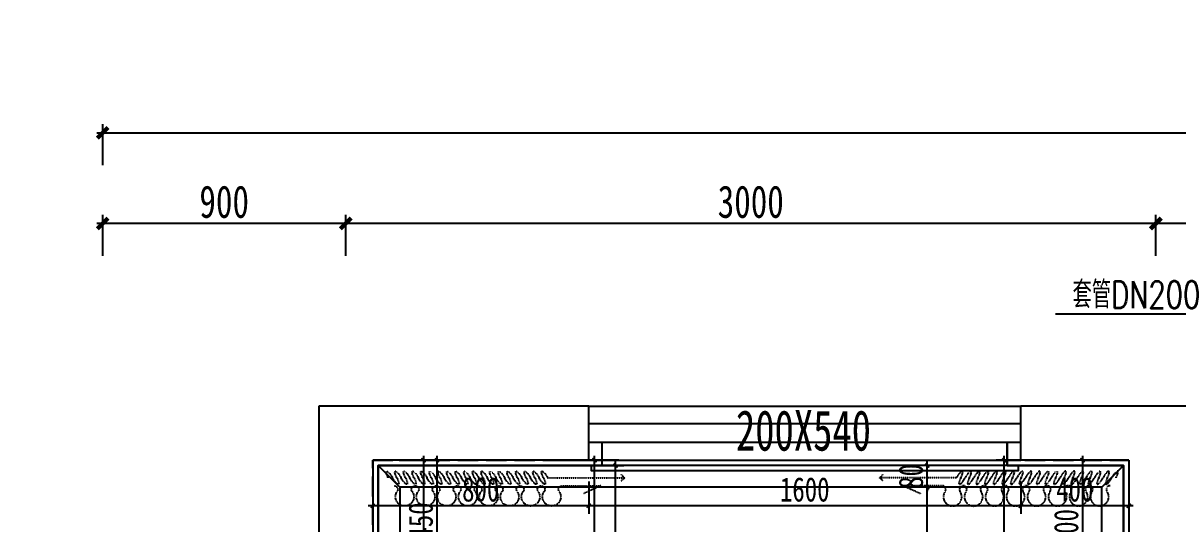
# Model space of a CAD drawing. Header units: millimetres. Extents: x -297 to 39764, y -29258 to 20315.
# Drawn here: x 6567 to 10844, y -15878 to -14023 of the extents above; entities that cross this region are included whole.
import ezdxf

# ---------------------------------------------------------------- set-up
doc = ezdxf.new("R2010")
doc.units = ezdxf.units.MM
doc.linetypes.add('DASH', pattern=[0.35, 0.25, -0.1])
doc.layers.get('Defpoints').update_dxf_attribs({"color": 250})
for name, color, linetype in [('.-P平面尺寸', 30, 'DASH'), ('.-P建筑梁位', 4, 'Continuous'), ('.P-墙体尺寸标注', 252, 'Continuous'), ('.P-窗帘', 250, 'Continuous'), ('.P-装饰轮廓', 180, 'Continuous'), ('.PC-天花尺寸标注', 252, 'Continuous'), ('.PC-天花造型', 163, 'Continuous'), ('.PC-灯具尺寸标注', 252, 'Continuous'), ('.PF-窗台面', 43, 'Continuous'), ('.ZD-点位标注', 252, 'Continuous'), ('.ZT-空调.检修口', 52, 'Continuous'), ('0-设备', 1, 'Continuous'), ('A-Wall', 2, 'Continuous'), ('C-窗帘', 252, 'Continuous'), ('P-轴号.索引', 53, 'Continuous'), ('WINDOW', 4, 'Continuous')]:
    doc.layers.add(name, color=color, linetype=linetype)
doc.styles.add('GOA_01_thin_0.75', font='romans.shx', dxfattribs={"width": 0.75, "bigfont": 'hzdx.shx'})
doc.styles.add('宋体', font='', dxfattribs={"width": 0.7, "height": 5})
doc.styles.add('文字样式', font='', dxfattribs={"width": 0.75})
doc.styles.get('宋体').set_extended_font_data('SimSun')
doc.styles.get('文字样式').set_extended_font_data('SimSun')
doc.dimstyles.new('沈阳府1-40(轴距)', dxfattribs={"dimscale": 40, "dimtxt": 3, "dimasz": 1, "dimexe": 0.8, "dimexo": 1, "dimgap": 0.5, "dimtad": 1, "dimdec": 0, "dimrnd": 5, "dimtxsty": '文字样式', "dimblk": 'ARCHTICK', "dimcen": 1, "dimdle": 0.55, "dimclrd": 252, "dimclre": 252, "dimclrt": 53, "dimadec": 0, "dimazin": 0, "dimtfac": 1, "dimtdec": 0, "dimtix": 1, "dimtmove": 2, "dimatfit": 3, "dimfxl": 3, "dimfxlon": 1, "dimarcsym": 0})
doc.dimstyles.new('西安1-40（内部尺寸）', dxfattribs={"dimscale": 30, "dimtxt": 3, "dimasz": 0.5, "dimexe": 1, "dimexo": 1, "dimgap": 0.5, "dimtad": 1, "dimdec": 0, "dimrnd": 5, "dimtxsty": '文字样式', "dimblk": 'ARCHTICK', "dimcen": 1, "dimdle": 0.55, "dimclrd": 252, "dimclre": 252, "dimclrt": 30, "dimadec": 0, "dimazin": 0, "dimtfac": 1, "dimtdec": 0, "dimtix": 1, "dimtmove": 2, "dimatfit": 3, "dimfxl": 5, "dimfxlon": 1, "dimarcsym": 0})

# ---------------------------------------------------------------- blocks, each defined once
blk = doc.blocks.new('_ArchTick')
at = {"color": 0, "linetype": 'ByBlock', "const_width": 0.4}
blk.add_lwpolyline([(-0.5, -0.5), (0.5, 0.5)], dxfattribs=at)
blk = doc.blocks.new('*D133')
at = {"layer": 'Defpoints', "color": 0, "transparency": 16777216}
for p in [(19861.9, -14429.7), (6861.9, -14765.4), (19861.9, -15864.2)]:
    blk.add_point(p, dxfattribs=at)
at = {"layer": 'P-轴号.索引', "color": 252, "lineweight": -2}
for p, q in [((6861.9, -14549.7), (6861.9, -14397.7)), ((19861.9, -14549.7), (19861.9, -14397.7)), ((6839.9, -14429.7), (19883.9, -14429.7))]:
    blk.add_line(p, q, dxfattribs=at)
at = {"layer": 'P-轴号.索引', "color": 252, "lineweight": -2, "xscale": 40, "yscale": 40, "zscale": 40, "rotation": 180}
blk.add_blockref('_ArchTick', (6861.9, -14429.7), dxfattribs=at)
at = {"layer": 'P-轴号.索引', "color": 252, "lineweight": -2, "xscale": 40, "yscale": 40, "zscale": 40}
blk.add_blockref('_ArchTick', (19861.9, -14429.7), dxfattribs=at)
at = {"layer": 'P-轴号.索引', "color": 53, "insert": (13361.9, -14349.7), "char_height": 120, "attachment_point": 5, "style": '文字样式'}
blk.add_mtext('13000', dxfattribs=at)
blk = doc.blocks.new('*D137')
at = {"layer": 'Defpoints', "color": 0, "transparency": 16777216}
for p in [(10761.9, -14765.4), (10761.9, -15565.4), (12711.9, -15565.4)]:
    blk.add_point(p, dxfattribs=at)
at = {"layer": 'P-轴号.索引', "color": 252, "lineweight": -2}
for p, q in [((10761.9, -14885.4), (10761.9, -14733.4)), ((12711.9, -14885.4), (12711.9, -14733.4)), ((12733.9, -14765.4), (10739.9, -14765.4))]:
    blk.add_line(p, q, dxfattribs=at)
at = {"layer": 'P-轴号.索引', "color": 252, "lineweight": -2, "xscale": 40, "yscale": 40, "zscale": 40, "rotation": 180}
blk.add_blockref('_ArchTick', (10761.9, -14765.4), dxfattribs=at)
at = {"layer": 'P-轴号.索引', "color": 252, "lineweight": -2, "xscale": 40, "yscale": 40, "zscale": 40}
blk.add_blockref('_ArchTick', (12711.9, -14765.4), dxfattribs=at)
at = {"layer": 'P-轴号.索引', "color": 53, "insert": (11736.9, -14685.4), "char_height": 120, "attachment_point": 5, "style": '文字样式'}
blk.add_mtext('1950', dxfattribs=at)
blk = doc.blocks.new('*D138')
at = {"layer": 'Defpoints', "color": 0, "transparency": 16777216}
for p in [(7761.9, -14765.4), (7761.9, -15565.4), (10761.9, -15565.4)]:
    blk.add_point(p, dxfattribs=at)
at = {"layer": 'P-轴号.索引', "color": 252, "lineweight": -2}
for p, q in [((7761.9, -14885.4), (7761.9, -14733.4)), ((10761.9, -14885.4), (10761.9, -14733.4)), ((10783.9, -14765.4), (7739.9, -14765.4))]:
    blk.add_line(p, q, dxfattribs=at)
at = {"layer": 'P-轴号.索引', "color": 252, "lineweight": -2, "xscale": 40, "yscale": 40, "zscale": 40, "rotation": 180}
blk.add_blockref('_ArchTick', (7761.9, -14765.4), dxfattribs=at)
at = {"layer": 'P-轴号.索引', "color": 252, "lineweight": -2, "xscale": 40, "yscale": 40, "zscale": 40}
blk.add_blockref('_ArchTick', (10761.9, -14765.4), dxfattribs=at)
at = {"layer": 'P-轴号.索引', "color": 53, "insert": (9261.9, -14685.4), "char_height": 120, "attachment_point": 5, "style": '文字样式'}
blk.add_mtext('3000', dxfattribs=at)
blk = doc.blocks.new('*D139')
at = {"layer": 'Defpoints', "color": 0, "transparency": 16777216}
for p in [(6861.9, -14765.4), (6861.9, -15565.4), (7761.9, -15565.4)]:
    blk.add_point(p, dxfattribs=at)
at = {"layer": 'P-轴号.索引', "color": 252, "lineweight": -2}
for p, q in [((6861.9, -14885.4), (6861.9, -14733.4)), ((7761.9, -14885.4), (7761.9, -14733.4)), ((7783.9, -14765.4), (6839.9, -14765.4))]:
    blk.add_line(p, q, dxfattribs=at)
at = {"layer": 'P-轴号.索引', "color": 252, "lineweight": -2, "xscale": 40, "yscale": 40, "zscale": 40, "rotation": 180}
blk.add_blockref('_ArchTick', (6861.9, -14765.4), dxfattribs=at)
at = {"layer": 'P-轴号.索引', "color": 252, "lineweight": -2, "xscale": 40, "yscale": 40, "zscale": 40}
blk.add_blockref('_ArchTick', (7761.9, -14765.4), dxfattribs=at)
at = {"layer": 'P-轴号.索引', "color": 53, "insert": (7311.9, -14685.4), "char_height": 120, "attachment_point": 5, "style": '文字样式'}
blk.add_mtext('900', dxfattribs=at)
blk = doc.blocks.new('*D140')
at = {"layer": 'Defpoints', "color": 0, "transparency": 16777216}
for p in [(6937.7, -15542.1), (6137.7, -19242.1), (6937.7, -19242.1)]:
    blk.add_point(p, dxfattribs=at)
at = {"layer": 'P-轴号.索引', "color": 252, "lineweight": -2}
for p, q in [((6137.7, -15520.1), (6137.7, -19264.1)), ((6257.7, -15542.1), (6105.7, -15542.1)), ((6257.7, -19242.1), (6105.7, -19242.1))]:
    blk.add_line(p, q, dxfattribs=at)
at = {"layer": 'P-轴号.索引', "color": 252, "lineweight": -2, "xscale": 40, "yscale": 40, "zscale": 40}
for p, rotation in [((6137.7, -15542.1), 90), ((6137.7, -19242.1), 270)]:
    blk.add_blockref('_ArchTick', p, dxfattribs=dict(at, rotation=rotation))
at = {"layer": 'P-轴号.索引', "color": 53, "insert": (6057.7, -17392.1), "char_height": 120, "attachment_point": 5, "rotation": 90, "style": '文字样式'}
blk.add_mtext('3700', dxfattribs=at)
blk = doc.blocks.new('*D181')
at = {"layer": '.-P平面尺寸', "color": 252, "linetype": 'ByBlock', "lineweight": -2, "transparency": 16777216}
for p, q in [((8761.6, -16358.6), (8761.6, -15645.6)), ((8611.6, -15662.1), (8791.6, -15662.1)), ((8611.6, -16342.1), (8791.6, -16342.1))]:
    blk.add_line(p, q, dxfattribs=at)
at = {"layer": 'Defpoints', "color": 0, "linetype": 'ByBlock', "transparency": 16777216}
for p in [(8432, -15662.1), (8761.6, -15662.1), (8432, -16342.1)]:
    blk.add_point(p, dxfattribs=at)
at = {"layer": '.-P平面尺寸', "color": 252, "linetype": 'ByBlock', "lineweight": -2, "transparency": 16777216, "xscale": 15, "yscale": 15, "zscale": 15}
for p, rotation in [((8761.6, -15662.1), 90), ((8761.6, -16342.1), 270)]:
    blk.add_blockref('_ArchTick', p, dxfattribs=dict(at, rotation=rotation))
at = {"layer": '.-P平面尺寸', "color": 30, "linetype": 'ByBlock', "transparency": 16777216, "insert": (8701.6, -16002.1), "char_height": 90, "attachment_point": 5, "rotation": 90, "style": '文字样式'}
blk.add_mtext('680', dxfattribs=at)
blk = doc.blocks.new('cl')
at = {"layer": 'C-窗帘', "color": 251, "linetype": 'DASH', "ltscale": 0.3}
blk.add_line((568.7, 29.4), (854.1, 29.4), dxfattribs=at)
at = {"layer": 'C-窗帘', "linetype": 'DASH', "ltscale": 0.3}
for p, q in [((622.1, 0), (765.2, 0)), ((765.2, 0), (702.2, -28.7))]:
    blk.add_line(p, q, dxfattribs=at)
at = {"layer": 'C-窗帘', "color": 251, "linetype": 'DASH', "ltscale": 0.3, "extrusion": (0, 0, -1)}
for centre, major_axis, ratio, start_param, end_param in [((-14.2, 29.4), (-13.7, 23.8), 0.254545, -1.424879, 1.716714), ((17.8, 29.4), (-13.7, 23.8), 0.254545, -1.424879, 1.716714), ((49.7, 29.4), (-13.7, 23.8), 0.254545, -1.424879, 1.716714), ((81.6, 29.4), (-13.7, 23.8), 0.254545, -1.424879, 1.716714), ((113.6, 29.4), (-13.7, 23.8), 0.254545, -1.424879, 1.716714), ((145.5, 29.4), (-13.7, 23.8), 0.254545, -1.424879, 1.716714), ((177.4, 29.4), (-13.7, 23.8), 0.254545, -1.424879, 1.716714), ((209.4, 29.4), (-13.7, 23.8), 0.254545, -1.424879, 1.716714), ((241.3, 29.4), (-13.7, 23.8), 0.254545, -1.424879, 1.716714), ((273.3, 29.4), (-13.7, 23.8), 0.254545, -1.424879, 1.716714), ((305.2, 29.4), (-13.7, 23.8), 0.254545, -1.424879, 1.716714), ((337.1, 29.4), (-13.7, 23.8), 0.254545, -1.424879, 1.716714), ((369.1, 29.4), (-13.7, 23.8), 0.254545, -1.424879, 1.716714), ((401, 29.4), (-13.7, 23.8), 0.254545, -1.424879, 1.716714), ((432.9, 29.4), (-13.7, 23.8), 0.254545, -1.424879, 1.716714), ((464.9, 29.4), (-13.7, 23.8), 0.254545, -1.424879, 1.716714), ((496.8, 29.4), (-13.7, 23.8), 0.254545, -1.424879, 1.716714), ((528.8, 29.4), (-13.7, 23.8), 0.254545, -1.424879, 1.716714), ((560.7, 29.4), (-13.7, 23.8), 0.254545, -1.424879, 1.716714), ((1.8, 29.4), (-13.7, 23.8), 0.254545, 1.716714, 4.858306), ((33.7, 29.4), (-13.7, 23.8), 0.254545, 1.716714, 4.858306), ((65.7, 29.4), (-13.7, 23.8), 0.254545, 1.716714, 4.858306), ((97.6, 29.4), (-13.7, 23.8), 0.254545, 1.716714, 4.858306), ((129.5, 29.4), (-13.7, 23.8), 0.254545, 1.716714, 4.858306), ((161.5, 29.4), (-13.7, 23.8), 0.254545, 1.716714, 4.858306), ((193.4, 29.4), (-13.7, 23.8), 0.254545, 1.716714, 4.858306), ((225.4, 29.4), (-13.7, 23.8), 0.254545, 1.716714, 4.858306), ((257.3, 29.4), (-13.7, 23.8), 0.254545, 1.716714, 4.858306), ((289.2, 29.4), (-13.7, 23.8), 0.254545, 1.716714, 4.858306), ((321.2, 29.4), (-13.7, 23.8), 0.254545, 1.716714, 4.858306), ((353.1, 29.4), (-13.7, 23.8), 0.254545, 1.716714, 4.858306), ((385, 29.4), (-13.7, 23.8), 0.254545, 1.716714, 4.858306), ((417, 29.4), (-13.7, 23.8), 0.254545, 1.716714, 4.858306), ((448.9, 29.4), (-13.7, 23.8), 0.254545, 1.716714, 4.858306), ((480.8, 29.4), (-13.7, 23.8), 0.254545, 1.716714, 4.858306), ((512.8, 29.4), (-13.7, 23.8), 0.254545, 1.716714, 4.858306), ((544.7, 29.4), (-13.7, 23.8), 0.254545, 1.716714, 4.858306), ((867.7, 56.1), (21.2, 21.2), 1, 2.826963, 3.458933), ((867.7, 2.6), (21.2, 21.2), 1, 4.395049, 5.027018)]:
    blk.add_ellipse(centre, major_axis=major_axis, ratio=ratio, start_param=start_param, end_param=end_param, dxfattribs=at)
at = {"layer": 'C-窗帘', "linetype": 'DASH', "ltscale": 0.3, "extrusion": (0, 0, -1)}
for centre, major_axis, start_param, end_param in [((0, -13.6), (-9.64, 9.64), 0.785455, 2.971795), ((77.8, -13.6), (-9.64, 9.64), 4.8823, 9.25498), ((155.5, -13.6), (9.64, 9.64), 3.311504, 7.684184), ((233.3, -13.6), (9.64, 9.64), 3.311504, 7.684184), ((388.8, -13.7), (-9.64, 9.64), 4.8823, 9.25498), ((466.6, -13.7), (9.64, 9.64), 3.311504, 7.684184), ((544.3, -13.7), (-9.64, 9.64), 4.8823, 9.25498), ((38.9, -41.1), (-24, 24), 3.927048, 6.113388), ((38.9, -41.1), (24, 24), 0.169911, 2.356251), ((116.6, -41.1), (24, 24), 2.356251, 4.542591), ((116.6, -41.1), (-24, 24), 1.740708, 3.927048), ((194.4, -41.1), (24, 24), 2.356251, 4.542591), ((194.4, -41.1), (-24, 24), 1.740708, 3.927048), ((272.2, -41.1), (-24, 24), 3.927048, 6.113388), ((272.2, -41.1), (-24, 24), 1.740708, 3.927048), ((311, -13.7), (-9.64, 9.64), 4.8823, 7.06864), ((311, -13.7), (-9.64, 9.64), 0.785455, 2.971795), ((349.9, -41.1), (24, 24), 2.356251, 4.542591), ((349.9, -41.1), (-24, 24), 1.740708, 3.927048), ((427.7, -41.2), (24, 24), 2.356251, 4.542591), ((427.7, -41.2), (24, 24), 0.169911, 2.356251), ((505.4, -41.2), (-24, 24), 3.927048, 6.113388), ((505.4, -41.2), (24, 24), 0.169911, 2.356251), ((583.2, -41.2), (-24, 24), 3.927048, 6.113388), ((583.2, -41.2), (-24, 24), 1.740708, 3.927048), ((622.1, -13.7), (-9.64, 9.64), 4.8823, 7.06864)]:
    blk.add_ellipse(centre, major_axis=major_axis, ratio=1, start_param=start_param, end_param=end_param, dxfattribs=at)
blk = doc.blocks.new('A$Cd2e37dc6')
at = {"layer": '.-P建筑梁位', "color": 4, "linetype": 'DASH', "ltscale": 300}
blk.add_line((1600, 13878.4), (3100, 13878.4), dxfattribs=at)
blk.add_lwpolyline([(900, 13878.4), (3700, 13878.4), (3700, 10278.4), (900, 10278.4)], close=True, dxfattribs=at)
at = {"layer": '.-P建筑梁位', "color": 250, "linetype": 'DASH', "ltscale": 300, "style": '宋体', "width": 0.7}
blk.add_text('200X540', height=150, dxfattribs=at).set_placement((2245.2, 13913.7))
blk = doc.blocks.new('retrrrrrrrr')
at = {"layer": '0-设备', "color": 250}
blk.add_line((-88877.00088, 19873.12138, 3000), (-88332.47618, 19873.12138, 3000), dxfattribs=at)
at = {"layer": '0-设备', "color": 250, "insert": (-88813.76146, 19993.99605, 3000), "char_height": 100, "width": 597.1388019, "attachment_point": 1, "style": 'GOA_01_thin_0.75'}
blk.add_mtext('套管DN200', dxfattribs=at)
blk = doc.blocks.new('*D736')
at = {"layer": '.P-墙体尺寸标注', "color": 252, "linetype": 'ByBlock', "lineweight": -2, "transparency": 16777216}
for p, q in [((7861.9, 103.9), (7861.9, 223.9)), ((10261.9, 103.9), (10261.9, 223.9)), ((7845.4, 193.9), (10278.4, 193.9))]:
    blk.add_line(p, q, dxfattribs=at)
at = {"layer": 'Defpoints', "color": 0, "linetype": 'ByBlock', "transparency": 16777216}
for p in [(10261.9, 193.9), (7861.9, 0), (10261.9, -26442.1)]:
    blk.add_point(p, dxfattribs=at)
at = {"layer": '.P-墙体尺寸标注', "color": 252, "linetype": 'ByBlock', "lineweight": -2, "transparency": 16777216, "xscale": 15, "yscale": 15, "zscale": 15, "rotation": 180}
blk.add_blockref('_ArchTick', (7861.9, 193.9), dxfattribs=at)
at = {"layer": '.P-墙体尺寸标注', "color": 252, "linetype": 'ByBlock', "lineweight": -2, "transparency": 16777216, "xscale": 15, "yscale": 15, "zscale": 15}
blk.add_blockref('_ArchTick', (10261.9, 193.9), dxfattribs=at)
at = {"layer": '.P-墙体尺寸标注', "color": 30, "linetype": 'ByBlock', "transparency": 16777216, "insert": (9061.9, 253.9), "char_height": 90, "attachment_point": 5, "style": '文字样式'}
blk.add_mtext('2400', dxfattribs=at)
blk = doc.blocks.new('*D753')
at = {"layer": '.P-墙体尺寸标注', "color": 252, "linetype": 'ByBlock', "lineweight": -2, "transparency": 16777216}
for p, q in [((8811.9, 67.2), (8811.9, 187.2)), ((9611.9, 67.2), (9611.9, 187.2)), ((8795.4, 157.2), (9628.4, 157.2))]:
    blk.add_line(p, q, dxfattribs=at)
at = {"layer": 'Defpoints', "color": 0, "linetype": 'ByBlock', "transparency": 16777216}
for p in [(9611.9, 157.2), (8811.9, 0), (9611.9, -21142.1)]:
    blk.add_point(p, dxfattribs=at)
at = {"layer": '.P-墙体尺寸标注', "color": 252, "linetype": 'ByBlock', "lineweight": -2, "transparency": 16777216, "xscale": 15, "yscale": 15, "zscale": 15, "rotation": 180}
blk.add_blockref('_ArchTick', (8811.9, 157.2), dxfattribs=at)
at = {"layer": '.P-墙体尺寸标注', "color": 252, "linetype": 'ByBlock', "lineweight": -2, "transparency": 16777216, "xscale": 15, "yscale": 15, "zscale": 15}
blk.add_blockref('_ArchTick', (9611.9, 157.2), dxfattribs=at)
at = {"layer": '.P-墙体尺寸标注', "color": 30, "linetype": 'ByBlock', "transparency": 16777216, "insert": (9211.9, 217.2), "char_height": 90, "attachment_point": 5, "style": '文字样式'}
blk.add_mtext('800', dxfattribs=at)
blk = doc.blocks.new('*D774')
at = {"layer": '.P-墙体尺寸标注', "color": 252, "linetype": 'ByBlock', "lineweight": -2, "transparency": 16777216}
for p, q in [((10290.8, -15642.1), (10170.8, -15642.1)), ((10200.8, -17658.6), (10200.8, -15625.6)), ((10290.8, -17642.1), (10170.8, -17642.1))]:
    blk.add_line(p, q, dxfattribs=at)
at = {"layer": 'Defpoints', "color": 0, "linetype": 'ByBlock', "transparency": 16777216}
for p in [(10200.8, -15642.1), (10661.9, -15642.1), (10661.9, -17642.1)]:
    blk.add_point(p, dxfattribs=at)
at = {"layer": '.P-墙体尺寸标注', "color": 252, "linetype": 'ByBlock', "lineweight": -2, "transparency": 16777216, "xscale": 15, "yscale": 15, "zscale": 15}
for p, rotation in [((10200.8, -15642.1), 90), ((10200.8, -17642.1), 270)]:
    blk.add_blockref('_ArchTick', p, dxfattribs=dict(at, rotation=rotation))
at = {"layer": '.P-墙体尺寸标注', "color": 30, "linetype": 'ByBlock', "transparency": 16777216, "insert": (10140.8, -16642.1), "char_height": 90, "attachment_point": 5, "rotation": 90, "style": '文字样式'}
blk.add_mtext('2000', dxfattribs=at)
blk = doc.blocks.new('*D775')
at = {"layer": '.P-墙体尺寸标注', "color": 252, "linetype": 'ByBlock', "lineweight": -2, "transparency": 16777216}
for p, q in [((10261.9, -15721), (10261.9, -15841)), ((10661.9, -15721), (10661.9, -15841)), ((10678.4, -15811), (10245.4, -15811))]:
    blk.add_line(p, q, dxfattribs=at)
at = {"layer": 'Defpoints', "color": 0, "linetype": 'ByBlock', "transparency": 16777216}
for p in [(10261.9, -15642.1), (10661.9, -15642.1), (10261.9, -15811)]:
    blk.add_point(p, dxfattribs=at)
at = {"layer": '.P-墙体尺寸标注', "color": 252, "linetype": 'ByBlock', "lineweight": -2, "transparency": 16777216, "xscale": 15, "yscale": 15, "zscale": 15, "rotation": 180}
blk.add_blockref('_ArchTick', (10261.9, -15811), dxfattribs=at)
at = {"layer": '.P-墙体尺寸标注', "color": 252, "linetype": 'ByBlock', "lineweight": -2, "transparency": 16777216, "xscale": 15, "yscale": 15, "zscale": 15}
blk.add_blockref('_ArchTick', (10661.9, -15811), dxfattribs=at)
at = {"layer": '.P-墙体尺寸标注', "color": 30, "linetype": 'ByBlock', "transparency": 16777216, "insert": (10461.9, -15751), "char_height": 90, "attachment_point": 5, "style": '文字样式'}
blk.add_mtext('400', dxfattribs=at)
blk = doc.blocks.new('*D776')
at = {"layer": '.P-墙体尺寸标注', "color": 252, "linetype": 'ByBlock', "lineweight": -2, "transparency": 16777216}
for p, q in [((8661.9, -15721), (8661.9, -15841)), ((10261.9, -15721), (10261.9, -15841)), ((10278.4, -15811), (8645.4, -15811))]:
    blk.add_line(p, q, dxfattribs=at)
at = {"layer": 'Defpoints', "color": 0, "linetype": 'ByBlock', "transparency": 16777216}
for p in [(8661.9, -15642.1), (10261.9, -15642.1), (8661.9, -15811)]:
    blk.add_point(p, dxfattribs=at)
at = {"layer": '.P-墙体尺寸标注', "color": 252, "linetype": 'ByBlock', "lineweight": -2, "transparency": 16777216, "xscale": 15, "yscale": 15, "zscale": 15, "rotation": 180}
blk.add_blockref('_ArchTick', (8661.9, -15811), dxfattribs=at)
at = {"layer": '.P-墙体尺寸标注', "color": 252, "linetype": 'ByBlock', "lineweight": -2, "transparency": 16777216, "xscale": 15, "yscale": 15, "zscale": 15}
blk.add_blockref('_ArchTick', (10261.9, -15811), dxfattribs=at)
at = {"layer": '.P-墙体尺寸标注', "color": 30, "linetype": 'ByBlock', "transparency": 16777216, "insert": (9461.9, -15751), "char_height": 90, "attachment_point": 5, "style": '文字样式'}
blk.add_mtext('1600', dxfattribs=at)
blk = doc.blocks.new('*D777')
at = {"layer": '.P-墙体尺寸标注', "color": 252, "linetype": 'ByBlock', "lineweight": -2, "transparency": 16777216}
for p, q in [((7861.9, -15721), (7861.9, -15841)), ((8661.9, -15721), (8661.9, -15841)), ((8678.4, -15811), (7845.4, -15811))]:
    blk.add_line(p, q, dxfattribs=at)
at = {"layer": 'Defpoints', "color": 0, "linetype": 'ByBlock', "transparency": 16777216}
for p in [(7861.9, -15642.1), (8661.9, -15642.1), (7861.9, -15811)]:
    blk.add_point(p, dxfattribs=at)
at = {"layer": '.P-墙体尺寸标注', "color": 252, "linetype": 'ByBlock', "lineweight": -2, "transparency": 16777216, "xscale": 15, "yscale": 15, "zscale": 15, "rotation": 180}
blk.add_blockref('_ArchTick', (7861.9, -15811), dxfattribs=at)
at = {"layer": '.P-墙体尺寸标注', "color": 252, "linetype": 'ByBlock', "lineweight": -2, "transparency": 16777216, "xscale": 15, "yscale": 15, "zscale": 15}
blk.add_blockref('_ArchTick', (8661.9, -15811), dxfattribs=at)
at = {"layer": '.P-墙体尺寸标注', "color": 30, "linetype": 'ByBlock', "transparency": 16777216, "insert": (8261.9, -15751), "char_height": 90, "attachment_point": 5, "style": '文字样式'}
blk.add_mtext('800', dxfattribs=at)
blk = doc.blocks.new('*D778')
at = {"layer": '.P-墙体尺寸标注', "color": 252, "linetype": 'ByBlock', "lineweight": -2, "transparency": 16777216}
for p, q in [((7960.1, -15642.1), (8080.1, -15642.1)), ((8050.1, -15625.6), (8050.1, -19258.6)), ((7960.1, -19242.1), (8080.1, -19242.1))]:
    blk.add_line(p, q, dxfattribs=at)
at = {"layer": 'Defpoints', "color": 0, "linetype": 'ByBlock', "transparency": 16777216}
for p in [(7861.9, -15642.1), (7861.9, -19242.1), (8050.1, -19242.1)]:
    blk.add_point(p, dxfattribs=at)
at = {"layer": '.P-墙体尺寸标注', "color": 252, "linetype": 'ByBlock', "lineweight": -2, "transparency": 16777216, "xscale": 15, "yscale": 15, "zscale": 15}
for p, rotation in [((8050.1, -15642.1), 90), ((8050.1, -19242.1), 270)]:
    blk.add_blockref('_ArchTick', p, dxfattribs=dict(at, rotation=rotation))
at = {"layer": '.P-墙体尺寸标注', "color": 30, "linetype": 'ByBlock', "transparency": 16777216, "insert": (7990.1, -17442.1), "char_height": 90, "attachment_point": 5, "rotation": 90, "style": '文字样式'}
blk.add_mtext('3600', dxfattribs=at)
blk = doc.blocks.new('*D840')
at = {"layer": '.PC-天花尺寸标注', "color": 252, "linetype": 'ByBlock', "lineweight": -2, "transparency": 16777216}
for p, q in [((9915.3, -18508.6), (9915.3, -15725.6)), ((10005.3, -15742.1), (9885.3, -15742.1)), ((10005.3, -18492.1), (9885.3, -18492.1))]:
    blk.add_line(p, q, dxfattribs=at)
at = {"layer": 'Defpoints', "color": 0, "linetype": 'ByBlock', "transparency": 16777216}
for p in [(9915.3, -15742.1), (10561.9, -15742.1), (10561.9, -18492.1)]:
    blk.add_point(p, dxfattribs=at)
at = {"layer": '.PC-天花尺寸标注', "color": 252, "linetype": 'ByBlock', "lineweight": -2, "transparency": 16777216, "xscale": 15, "yscale": 15, "zscale": 15}
for p, rotation in [((9915.3, -15742.1), 90), ((9915.3, -18492.1), 270)]:
    blk.add_blockref('_ArchTick', p, dxfattribs=dict(at, rotation=rotation))
at = {"layer": '.PC-天花尺寸标注', "color": 30, "linetype": 'ByBlock', "transparency": 16777216, "insert": (9855.3, -17117.1), "char_height": 90, "attachment_point": 5, "rotation": 90, "style": '文字样式'}
blk.add_mtext('2750', dxfattribs=at)
blk = doc.blocks.new('*D841')
at = {"layer": '.PC-天花尺寸标注', "color": 252, "linetype": 'ByBlock', "lineweight": -2, "transparency": 16777216}
for p, q in [((9915.3, -15662.1), (9915.3, -15647.1)), ((10005.3, -15662.1), (9885.3, -15662.1)), ((9915.3, -15742.1), (9915.3, -15662.1)), ((10005.3, -15742.1), (9885.3, -15742.1)), ((9915.3, -15742.1), (9915.3, -15757.1))]:
    blk.add_line(p, q, dxfattribs=at)
at = {"layer": 'Defpoints', "color": 0, "linetype": 'ByBlock', "transparency": 16777216}
for p in [(9915.3, -15662.1), (10641.9, -15662.1), (10561.9, -15742.1)]:
    blk.add_point(p, dxfattribs=at)
at = {"layer": '.PC-天花尺寸标注', "color": 252, "linetype": 'ByBlock', "lineweight": -2, "transparency": 16777216, "xscale": 15, "yscale": 15, "zscale": 15}
for p, rotation in [((9915.3, -15662.1), 270), ((9915.3, -15742.1), 90)]:
    blk.add_blockref('_ArchTick', p, dxfattribs=dict(at, rotation=rotation))
at = {"layer": '.PC-天花尺寸标注', "color": 30, "linetype": 'ByBlock', "transparency": 16777216, "insert": (9855.3, -15702.1), "char_height": 90, "attachment_point": 5, "rotation": 90, "style": '文字样式'}
blk.add_mtext('80', dxfattribs=at)
blk = doc.blocks.new('*D895')
at = {"layer": '.PC-灯具尺寸标注', "color": 252, "linetype": 'ByBlock', "lineweight": -2, "transparency": 16777216}
for p, q in [((8773.3, -15642.1), (8653.3, -15642.1)), ((8683.3, -17158.6), (8683.3, -15625.6)), ((8773.3, -17142.1), (8653.3, -17142.1))]:
    blk.add_line(p, q, dxfattribs=at)
at = {"layer": 'Defpoints', "color": 0, "linetype": 'ByBlock', "transparency": 16777216}
for p in [(8683.3, -15642.1), (9461.9, -15642.1), (9261.9, -17142.1)]:
    blk.add_point(p, dxfattribs=at)
at = {"layer": '.PC-灯具尺寸标注', "color": 252, "linetype": 'ByBlock', "lineweight": -2, "transparency": 16777216, "xscale": 15, "yscale": 15, "zscale": 15}
for p, rotation in [((8683.3, -15642.1), 90), ((8683.3, -17142.1), 270)]:
    blk.add_blockref('_ArchTick', p, dxfattribs=dict(at, rotation=rotation))
at = {"layer": '.PC-灯具尺寸标注', "color": 30, "linetype": 'ByBlock', "transparency": 16777216, "insert": (8623.3, -16392.1), "char_height": 90, "attachment_point": 5, "rotation": 90, "style": '文字样式'}
blk.add_mtext('1500', dxfattribs=at)
blk = doc.blocks.new('*D1022')
at = {"layer": '.ZD-点位标注', "color": 252, "linetype": 'ByBlock', "lineweight": -2, "transparency": 16777216}
for p, q in [((8010.1, -15642.1), (8130.1, -15642.1)), ((8100.1, -16108.6), (8100.1, -15625.6)), ((8010.1, -16092.1), (8130.1, -16092.1))]:
    blk.add_line(p, q, dxfattribs=at)
at = {"layer": 'Defpoints', "color": 0, "linetype": 'ByBlock', "transparency": 16777216}
for p in [(7861.9, -15642.1), (8100.1, -15642.1), (7881.9, -16092.1)]:
    blk.add_point(p, dxfattribs=at)
at = {"layer": '.ZD-点位标注', "color": 252, "linetype": 'ByBlock', "lineweight": -2, "transparency": 16777216, "xscale": 15, "yscale": 15, "zscale": 15}
for p, rotation in [((8100.1, -15642.1), 90), ((8100.1, -16092.1), 270)]:
    blk.add_blockref('_ArchTick', p, dxfattribs=dict(at, rotation=rotation))
at = {"layer": '.ZD-点位标注', "color": 30, "linetype": 'ByBlock', "transparency": 16777216, "insert": (8040.1, -15867.1), "char_height": 90, "attachment_point": 5, "rotation": 90, "style": '文字样式'}
blk.add_mtext('450', dxfattribs=at)
blk = doc.blocks.new('*D1023')
at = {"layer": '.ZD-点位标注', "color": 252, "linetype": 'ByBlock', "lineweight": -2, "transparency": 16777216}
for p, q in [((10580.4, -15642.1), (10460.4, -15642.1)), ((10490.4, -15625.6), (10490.4, -16158.6)), ((10580.4, -16142.1), (10460.4, -16142.1))]:
    blk.add_line(p, q, dxfattribs=at)
at = {"layer": 'Defpoints', "color": 0, "linetype": 'ByBlock', "transparency": 16777216}
for p in [(10661.9, -15642.1), (10490.4, -16142.1), (10661.9, -16142.1)]:
    blk.add_point(p, dxfattribs=at)
at = {"layer": '.ZD-点位标注', "color": 252, "linetype": 'ByBlock', "lineweight": -2, "transparency": 16777216, "xscale": 15, "yscale": 15, "zscale": 15}
for p, rotation in [((10490.4, -15642.1), 90), ((10490.4, -16142.1), 270)]:
    blk.add_blockref('_ArchTick', p, dxfattribs=dict(at, rotation=rotation))
at = {"layer": '.ZD-点位标注', "color": 30, "linetype": 'ByBlock', "transparency": 16777216, "insert": (10430.4, -15892.1), "char_height": 90, "attachment_point": 5, "rotation": 90, "style": '文字样式'}
blk.add_mtext('500', dxfattribs=at)

msp = doc.modelspace()

# ---------------------------------------------------------------- linework, layer by layer
at = {"layer": '.P-装饰轮廓'}
for p, q in [((8711.9, -15662.1), (8711.9, -15577.1)), ((10211.9, -15662.1), (10211.9, -15577.1))]:
    msp.add_line(p, q, dxfattribs=at)
for points in [[(10641.9, -18542.1), (10641.9, -19222.1), (7881.9, -19222.1), (7881.9, -15662.1), (8711.9, -15662.1)], [(10211.9, -15662.1), (10641.9, -15662.1), (10641.9, -17642.1)]]:
    msp.add_lwpolyline(points, dxfattribs=at)
at = {"layer": '.PC-天花造型', "color": 75}
for p, q in [((7881.9, -15662.1), (7961.9, -15742.1)), ((10641.9, -15662.1), (10561.9, -15742.1))]:
    msp.add_line(p, q, dxfattribs=at)
at = {"layer": '.PC-天花造型'}
msp.add_lwpolyline([(7881.9, -18572.1), (10641.9, -18572.1), (10641.9, -15662.1), (7881.9, -15662.1)], close=True, dxfattribs=at)
at = {"layer": '.PC-天花造型', "color": 75}
msp.add_lwpolyline([(7961.9, -18492.1), (10561.9, -18492.1), (10561.9, -15742.1), (7961.9, -15742.1)], close=True, dxfattribs=at)
at = {"layer": '.PF-窗台面', "ltscale": 0.5}
msp.add_lwpolyline([(10211.9, -15577.1), (10211.9, -15662.1), (10251.9, -15662.1), (10251.9, -15682.1), (8671.9, -15682.1), (8671.9, -15662.1), (8711.9, -15662.1), (8711.9, -15577.1)], dxfattribs=at)
at = {"layer": 'A-Wall', "color": 7}
for p, q in [((8661.9, -15442.1), (7661.9, -15442.1)), ((7661.9, -15442.1), (7661.9, -19642.1)), ((8661.9, -15642.1), (8661.9, -15442.1)), ((10261.9, -15642.1), (10261.9, -15442.1)), ((11161.9, -15442.1), (10261.9, -15442.1)), ((8661.9, -15642.1), (7861.9, -15642.1)), ((7861.9, -15642.1), (7861.9, -19242.1)), ((10661.9, -15642.1), (10261.9, -15642.1)), ((10661.9, -15642.1), (10661.9, -17542.1))]:
    msp.add_line(p, q, dxfattribs=at)
at = {"layer": 'WINDOW', "extrusion": (0, 0, -1)}
for p, q in [((8661.9, -15442.1), (10261.9, -15442.1)), ((10261.9, -15507.1), (8661.9, -15507.1)), ((10261.9, -15577.1), (8661.9, -15577.1)), ((8661.9, -15642.1), (10261.9, -15642.1))]:
    msp.add_line(p, q, dxfattribs=at)

# ---------------------------------------------------------------- block references
at = {"layer": '.-P建筑梁位'}
msp.add_blockref('A$Cd2e37dc6', (6961.9, -29520.5, 0), dxfattribs=at)
at = {"layer": '.P-窗帘'}
msp.add_blockref('cl', (7941.3, -15736.7), dxfattribs=at)
at = {"layer": '.P-窗帘', "xscale": -1}
msp.add_blockref('cl', (10592.5, -15736.7), dxfattribs=at)
at = {"layer": '.ZT-空调.检修口', "color": 0}
msp.add_blockref('retrrrrrrrr', (99267.3, -34973.2), dxfattribs=at)

# ---------------------------------------------------------------- dimensions: what is measured, and where the dimension line sits
at = {"layer": '.-P平面尺寸', "linetype": 'ByBlock'}
dim = msp.add_linear_dim(base=(8761.6, -15662.1), p1=(8432, -16342.1), p2=(8432, -15662.1), angle=270, dimstyle='西安1-40（内部尺寸）', dxfattribs=at)
dim.commit()
dim.dimension.update_dxf_attribs({"geometry": '*D181', "text_midpoint": (8701.6, -16002.1)})
at = {"layer": '.P-墙体尺寸标注', "color": 1, "linetype": 'ByBlock'}
for base, p1, p2, picture, middle in [((10261.9, 193.9), (7861.9, 0), (10261.9, -26442.1), '*D736', (9061.9, 253.9)), ((9611.9, 157.2), (8811.9, 0), (9611.9, -21142.1), '*D753', (9211.9, 217.2)), ((7861.9, -15811), (8661.9, -15642.1), (7861.9, -15642.1), '*D777', (8261.9, -15751)), ((8661.9, -15811), (10261.9, -15642.1), (8661.9, -15642.1), '*D776', (9461.9, -15751)), ((10261.9, -15811), (10661.9, -15642.1), (10261.9, -15642.1), '*D775', (10461.9, -15751))]:
    dim = msp.add_linear_dim(base=base, p1=p1, p2=p2, dimstyle='西安1-40（内部尺寸）', override={"dimfxl": 3}, dxfattribs=at)
    dim.commit()
    dim.dimension.update_dxf_attribs({"geometry": picture, "text_midpoint": middle})
for base, p1, p2, picture, middle in [((8050.1, -19242.1), (7861.9, -15642.1), (7861.9, -19242.1), '*D778', (7990.1, -17442.1)), ((10200.8, -15642.1), (10661.9, -17642.1), (10661.9, -15642.1), '*D774', (10140.8, -16642.1))]:
    dim = msp.add_linear_dim(base=base, p1=p1, p2=p2, angle=90, dimstyle='西安1-40（内部尺寸）', override={"dimfxl": 3}, dxfattribs=at)
    dim.commit()
    dim.dimension.update_dxf_attribs({"geometry": picture, "text_midpoint": middle})
at = {"layer": '.PC-天花尺寸标注', "color": 1, "linetype": 'ByBlock'}
for base, p1, p2, picture, middle in [((9915.3, -15662.1), (10561.9, -15742.1), (10641.9, -15662.1), '*D841', (9855.3, -15702.1)), ((9915.3, -15742.1), (10561.9, -18492.1), (10561.9, -15742.1), '*D840', (9855.3, -17117.1))]:
    dim = msp.add_linear_dim(base=base, p1=p1, p2=p2, angle=90, dimstyle='西安1-40（内部尺寸）', override={"dimfxl": 3}, dxfattribs=at)
    dim.commit()
    dim.dimension.update_dxf_attribs({"geometry": picture, "text_midpoint": middle})
at = {"layer": '.PC-灯具尺寸标注', "color": 1, "linetype": 'ByBlock'}
dim = msp.add_linear_dim(base=(8683.3, -15642.1), p1=(9261.9, -17142.1), p2=(9461.9, -15642.1), angle=90, dimstyle='西安1-40（内部尺寸）', override={"dimfxl": 3}, dxfattribs=at)
dim.commit()
dim.dimension.update_dxf_attribs({"geometry": '*D895', "text_midpoint": (8623.3, -16392.1)})
at = {"layer": '.ZD-点位标注', "color": 1, "linetype": 'ByBlock'}
for base, p1, p2, picture, middle in [((8100.1, -15642.1), (7881.9, -16092.1), (7861.9, -15642.1), '*D1022', (8040.1, -15867.1)), ((10490.4, -16142.1), (10661.9, -15642.1), (10661.9, -16142.1), '*D1023', (10430.4, -15892.1))]:
    dim = msp.add_linear_dim(base=base, p1=p1, p2=p2, angle=90, dimstyle='西安1-40（内部尺寸）', override={"dimfxl": 3}, dxfattribs=at)
    dim.commit()
    dim.dimension.update_dxf_attribs({"geometry": picture, "text_midpoint": middle})
at = {"layer": 'P-轴号.索引'}
dim = msp.add_linear_dim(base=(19861.9, -14429.7), p1=(6861.9, -14765.4), p2=(19861.9, -15864.2), dimstyle='沈阳府1-40(轴距)', dxfattribs=at)
dim.commit()
dim.dimension.update_dxf_attribs({"geometry": '*D133', "text_midpoint": (13361.9, -14349.7)})
for base, p1, p2, angle, picture, middle in [((6861.9, -14765.4), (7761.9, -15565.4), (6861.9, -15565.4), 180, '*D139', (7311.9, -14685.4)), ((7761.9, -14765.4), (10761.9, -15565.4), (7761.9, -15565.4), 180, '*D138', (9261.9, -14685.4)), ((10761.9, -14765.4), (12711.9, -15565.4), (10761.9, -15565.4), 180, '*D137', (11736.9, -14685.4)), ((6137.7, -19242.1), (6937.7, -15542.1), (6937.7, -19242.1), 90, '*D140', (6057.7, -17392.1))]:
    dim = msp.add_linear_dim(base=base, p1=p1, p2=p2, angle=angle, dimstyle='沈阳府1-40(轴距)', dxfattribs=at)
    dim.commit()
    dim.dimension.update_dxf_attribs({"geometry": picture, "text_midpoint": middle})

doc.saveas('drawing.dxf')
